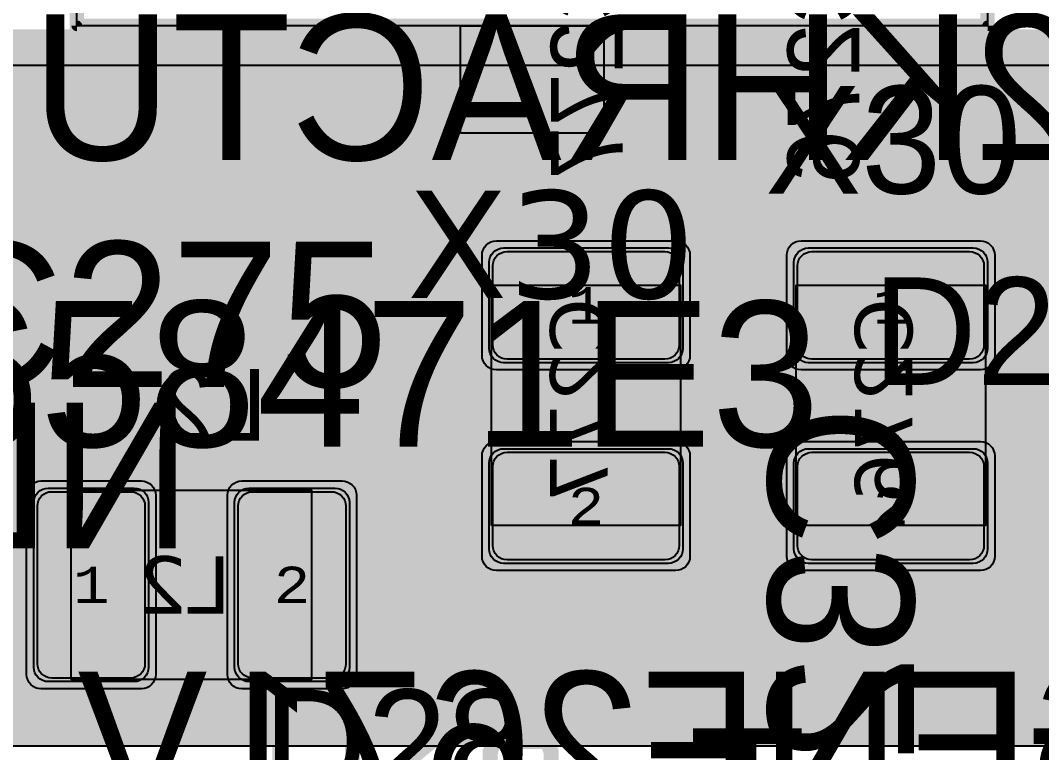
# Model space of a CAD drawing. Extents: x -28 to 199, y -61 to 255.
# Drawn here: x 31.86 to 46.1, y 236.41 to 246.63 of the extents above; entities that cross this region are included whole.
import ezdxf
from ezdxf.enums import TextEntityAlignment as Align

# ---------------------------------------------------------------- set-up
doc = ezdxf.new("R2010")
doc.units = 0
doc.header["$MEASUREMENT"] = 0
for name, color, linetype in [('ASSEMBLY_OUTLINES_BTM', 191, 'CONTINUOUS'), ('ASSEMBLY_OUTLINES_TOP', 102, 'CONTINUOUS'), ('ASSEMBLY_PART_NUMBERS_BTM', 191, 'CONTINUOUS'), ('ASSEMBLY_PART_NUMBERS_TOP', 102, 'CONTINUOUS'), ('ASSEMBLY_REF_DES_BTM', 191, 'CONTINUOUS'), ('ASSEMBLY_REF_DES_TOP', 102, 'CONTINUOUS'), ('DRILL_DRAWING', 21, 'CONTINUOUS'), ('GENERATED_SILKSCREEN_BTM', 255, 'CONTINUOUS'), ('GENERATED_SILKSCREEN_TOP', 140, 'CONTINUOUS'), ('PART_PADS_SMD_BTM', 10, 'CONTINUOUS'), ('PIN_NUMBERS_BTM', 8, 'CONTINUOUS'), ('PIN_NUMBERS_TOP', 8, 'CONTINUOUS'), ('PLACEMENT_OUTLINES_BTM', 222, 'CONTINUOUS'), ('PLACEMENT_OUTLINES_TOP', 130, 'CONTINUOUS'), ('PLANE_DATA_LAYER_2', 230, 'CONTINUOUS'), ('PLANE_DATA_LAYER_3', 81, 'CONTINUOUS'), ('PLANE_DATA_LAYER_BOTTOM', 10, 'CONTINUOUS'), ('PLANE_DATA_LAYER_TOP', 150, 'CONTINUOUS'), ('PLANE_SHAPES_LAYER_2', 230, 'CONTINUOUS'), ('PLANE_SHAPES_LAYER_3', 81, 'CONTINUOUS'), ('PLANE_SHAPES_LAYER_BOTTOM', 10, 'CONTINUOUS'), ('PLANE_SHAPES_LAYER_TOP', 150, 'CONTINUOUS'), ('SILKSCREEN_OUTLINES_BTM', 211, 'CONTINUOUS'), ('SILKSCREEN_OUTLINES_TOP', 150, 'CONTINUOUS'), ('SILKSCREEN_REF_DES_BTM', 211, 'CONTINUOUS'), ('SILKSCREEN_REF_DES_TOP', 150, 'CONTINUOUS'), ('SOLDERMASK_PADS_BTM', 12, 'CONTINUOUS'), ('SOLDERPASTE_PADS_BTM', 12, 'CONTINUOUS')]:
    doc.layers.add(name, color=color, linetype=linetype)
doc.styles.add('COURIER_NEW', font='COUR.TTF')
doc.styles.add('VERDANA', font='verdana.TTF')
doc.styles.add('VERIBEST_GERBER_0', font='txt')

msp = doc.modelspace()

# ---------------------------------------------------------------- hatches: boundary and pattern name
at = {"layer": 'PLANE_DATA_LAYER_2'}
h = msp.add_hatch(color=256, dxfattribs=at)
h.paths.add_polyline_path([(53.5, 241.0762, -0.414213562373095), (53.4238, 241), (49, 241), (49, 236.5762, -0.414213562373095), (48.9238, 236.5), (47.439638, 236.5, -0.1756631756824748), (47.390808, 236.517701, 0.3625092994040223), (46.109192, 236.517701, -0.1756631756824748), (46.060362, 236.5), (42.689638, 236.5, -0.1756631756824748), (42.640808, 236.517701, 0.3625092994040223), (41.359192, 236.517701, -0.1756631756824748), (41.310362, 236.5), (29.3262, 236.5, -0.414213562373095), (29.25, 236.5762), (29.25, 245.9238, -0.414213562373095), (29.3262, 246), (53.4238, 246, -0.414213562373095), (53.5, 245.9238)], flags=0)
h.paths.add_polyline_path([(50.040000000000006, 243.54, -0.9999999999999999), (52.64, 243.54, -0.9999999999999999)], flags=0)
at = {"layer": 'PLANE_DATA_LAYER_3'}
h = msp.add_hatch(color=256, dxfattribs=at)
h.paths.add_polyline_path([(53.5, 241.0762, -0.414213562373095), (53.4238, 241), (49.000008, 241, 0.414213562373095), (49, 240.999992), (49, 236.5762, -0.414213562373095), (48.9238, 236.5), (47.439638, 236.5, -0.1756631756824748), (47.390808, 236.517701, 0.3625092994040223), (46.109192, 236.517701, -0.1756631756824748), (46.060362, 236.5), (42.689638, 236.5, -0.1756631756824748), (42.640808, 236.517701, 0.3625092994040223), (41.359192, 236.517701, -0.1756631756824748), (41.310362, 236.5), (29.3262, 236.5, -0.414213562373095), (29.25, 236.5762), (29.25, 245.9238, -0.414213562373095), (29.3262, 246), (53.4238, 246, -0.414213562373095), (53.5, 245.9238)], flags=0)
h.paths.add_polyline_path([(50.040000000000006, 243.54, -0.9999999999999999), (52.64, 243.54, -0.9999999999999999)], flags=0)
at = {"layer": 'PLANE_DATA_LAYER_BOTTOM'}
h = msp.add_hatch(color=256, dxfattribs=at)
h.paths.add_polyline_path([(45.25, 250.3262, -0.414213562373095), (45.1738, 250.25), (20.750008, 250.25, 0.414213562373095), (20.75, 250.249992), (20.75, 240.750008, 0.414213562373095), (20.750008, 240.75), (32.9238, 240.75, -0.414213562373095), (33, 240.6738), (33, 240.4262, -0.414213562373095), (32.9238, 240.35), (32.25, 240.35, 0.414213562373095), (31.8, 239.9), (31.8, 237.6, 0.414213562373095), (32.25, 237.15), (32.9238, 237.15, -0.414213562373095), (33, 237.0738), (33, 236.8262, -0.414213562373095), (32.9238, 236.75), (30.876235, 236.75, -0.5495884529091988), (30.807271, 236.858609, 0.1102702020921212), (30.85, 237.05), (30.85, 238.25, 0.414213562373095), (30.4, 238.7), (28.1, 238.7, 0.414213562373095), (27.65, 238.25), (27.65, 237.05, 0.1102702020921212), (27.692729, 236.858609, -0.5495923190917252), (27.623765, 236.75), (16.3262, 236.75, -0.414213562373095), (16.25, 236.8262), (16.25, 238.749992, 0.414213562373095), (16.249992, 238.75), (12.0762, 238.75, -0.414213562373095), (12, 238.8262), (12, 239.560363, -0.1756597936058922), (12.017701, 239.609192, 0.3625092994040148), (12.017701, 240.890808, -0.1756597936058922), (12, 240.939637), (12, 250.94716, -0.3389435999585113), (12.056344, 251.020728, 0.7658847316399225), (12.056344, 252.179272, -0.3389435999585113), (12, 252.25284), (12, 253.9238, -0.414213562373095), (12.0762, 254), (45.1738, 254, -0.414213562373095), (45.25, 253.9238)], flags=0)
h.paths.add_polyline_path([(17.35, 244, 0.414213562373095), (18, 244.65), (18, 245.85, 0.414213562373095), (17.35, 246.5), (16.15, 246.5, 0.414213562373095), (15.5, 245.85), (15.5, 244.65, 0.414213562373095), (16.15, 244)], flags=0)
h.paths.add_polyline_path([(36.7, 250.6, 0.414213562373095), (37.15, 251.05), (37.15, 252.45, 0.414213562373095), (36.7, 252.9), (35.3, 252.9, 0.414213562373095), (34.85, 252.45), (34.85, 251.05, 0.414213562373095), (35.3, 250.6)], flags=0)
h.paths.add_polyline_path([(37.85, 251.75, -0.9999999999999999), (40.15, 251.75, -0.9999999999999999)], flags=0)
h.paths.add_polyline_path([(40.85, 251.75, -0.9999999999999999), (43.15, 251.75, -0.9999999999999999)], flags=0)
h = msp.add_hatch(color=256, dxfattribs=at)
h.paths.add_polyline_path([(53.5, 242.0762, -0.414213562373095), (53.4238, 242), (49.4762, 242, -0.414213562373095), (49.4, 242.0762), (49.4, 243.25, 0.414213562373095), (48.95, 243.7), (47.55, 243.7, 0.414213562373095), (47.1, 243.25), (47.1, 242.0762, -0.414213562373095), (47.0238, 242), (45.6762, 242, -0.414213562373095), (45.6, 242.0762), (45.6, 243.25, 0.414213562373095), (45.15, 243.7), (42.85, 243.7, 0.414213562373095), (42.4, 243.25), (42.4, 242.0762, -0.414213562373095), (42.3238, 242), (41.4262, 242, -0.414213562373095), (41.35, 242.0762), (41.35, 243.25, 0.414213562373095), (40.9, 243.7), (38.6, 243.7, 0.414213562373095), (38.15, 243.25), (38.15, 242.0762, -0.414213562373095), (38.0738, 242), (29.8262, 242, -0.414213562373095), (29.75, 242.0762), (29.75, 243.8238, -0.414213562373095), (29.8262, 243.9), (31, 243.9, 0.414213562373095), (31.45, 244.35), (31.45, 246.65, 0.414213562373095), (31, 247.1), (29.8262, 247.1, -0.414213562373095), (29.75, 247.1762), (29.75, 247.9238, -0.414213562373095), (29.8262, 248), (31.528193, 248, -0.4369991021092745), (31.604166, 247.917926, 0.0192934966490817), (31.6, 247.810003), (31.6, 247.809999, 0.1141700178836125), (31.742257, 247.195115, -0.1141691364958292), (31.75, 247.161648), (31.75, 246.500008, 0.414213562373095), (31.750008, 246.5), (32.492441, 246.5, -0.0879747838308094), (32.518641, 246.495354, 0.1773192388610404), (33.481359, 246.495354, -0.0879747838308094), (33.507559, 246.5), (44.492441, 246.5, -0.0879747838308094), (44.518641, 246.495354, 0.1773192388610404), (45.481359, 246.495354, -0.0879747838308094), (45.507559, 246.5), (47.7738, 246.5, -0.414213562373095), (47.85, 246.4238), (47.85, 246.25, 0.414213562373095), (48.2, 245.9), (48.8, 245.9, 0.414213562373095), (49.15, 246.25), (49.15, 246.4238, -0.414213562373095), (49.2262, 246.5), (50.1738, 246.5, -0.414213562373095), (50.25, 246.4238), (50.25, 246.3, 0.414213562373095), (50.7, 245.85), (51.3, 245.85, 0.414213562373095), (51.75, 246.3), (51.75, 246.4238, -0.414213562373095), (51.8262, 246.5), (53.4238, 246.5, -0.414213562373095), (53.5, 246.4238)], flags=0)
h.paths.add_polyline_path([(50.040000000000006, 243.54, -0.9999999999999999), (52.64, 243.54, -0.9999999999999999)], flags=0)
for points in [[(39.75, 243.2), (39.75, 243.7762)], [(44, 243.2), (44, 243.7762)], [(38.65, 242.65), (38.0738, 242.65)], [(40.85, 242.65), (41.4262, 242.65)], [(42.9, 242.65), (42.3238, 242.65)], [(45.1, 242.65), (45.6762, 242.65)], [(32.525005, 239.85), (32.525005, 240.4262)], [(35.1, 239.85), (34.938521, 240.414256)], [(38.65, 240.4), (38.0738, 240.439735)], [(40.85, 240.4), (41.4262, 240.439723)], [(42.9, 240.4), (42.3238, 240.439735)], [(45.1, 240.4), (45.6762, 240.439723)], [(36.2, 239.85), (36.62208, 240.27208)], [(38.65, 239.3), (38.22792, 238.87792)], [(40.85, 239.3), (41.27208, 238.87792)], [(42.9, 239.3), (42.47792, 238.87792)], [(45.1, 239.3), (45.52208, 238.87792)], [(32.3, 238.75), (31.7238, 238.75)], [(32.524994, 237.65), (32.524994, 237.0738)], [(35.1, 237.65), (34.938511, 237.085747)], [(36.2, 237.65), (36.62208, 237.22792)]]:
    msp.add_hatch(color=256, dxfattribs=at).paths.add_polyline_path(points, is_closed=False, flags=0)
h = msp.add_hatch(color=256, dxfattribs=at)
h.paths.add_polyline_path([(53.5, 236.8262, -0.414213562373095), (53.4238, 236.75), (34.5762, 236.75, -0.414213562373095), (34.5, 236.8262), (34.5, 237.37109, -0.7969551118338577), (34.644812, 237.404239, 0.2877520689491201), (35.05, 237.15), (36.25, 237.15, 0.414213562373095), (36.7, 237.6), (36.7, 239.9, 0.414213562373095), (36.25, 240.35), (35.05, 240.35, 0.2877520689491201), (34.644812, 240.095761, -0.7969551118338577), (34.5, 240.12891), (34.5, 240.6738, -0.414213562373095), (34.5762, 240.75), (38.123765, 240.75, -0.5495884529091987), (38.192729, 240.641391, 0.1102702020921203), (38.15, 240.45), (38.15, 239.25, 0.414213562373095), (38.6, 238.8), (40.9, 238.8, 0.414213562373095), (41.35, 239.25), (41.35, 240.45, 0.1102702020921203), (41.307271, 240.641391, -0.5495923190917252), (41.376235, 240.75), (42.373765, 240.75, -0.5495884529091987), (42.442729, 240.641391, 0.1102702020921203), (42.4, 240.45), (42.4, 239.25, 0.414213562373095), (42.85, 238.8), (45.15, 238.8, 0.414213562373095), (45.6, 239.25), (45.6, 240.45, 0.1102702020921203), (45.557271, 240.641391, -0.5495923190917252), (45.626235, 240.75), (47.073765, 240.75, -0.5495884529091987), (47.142729, 240.641391, 0.110270202092122), (47.1, 240.45), (47.1, 239.25, 0.414213562373095), (47.55, 238.8), (48.95, 238.8, 0.414213562373095), (49.4, 239.25), (49.4, 240.45, 0.110270202092122), (49.357271, 240.641391, -0.5495923190917252), (49.426235, 240.75), (53.4238, 240.75, -0.414213562373095), (53.5, 240.6738)], flags=0)
h.paths.add_polyline_path([(50.040000000000006, 238.46, -0.9999999999999999), (52.64, 238.46, -0.9999999999999999)], flags=0)
at = {"layer": 'PLANE_DATA_LAYER_TOP'}
h = msp.add_hatch(color=256, dxfattribs=at)
h.paths.add_polyline_path([(53.5, 237.0762, -0.414213562373095), (53.4238, 237), (29.0762, 237, -0.414213562373095), (29, 237.0762), (29, 246.1738, -0.414213562373095), (29.0762, 246.25), (48.9238, 246.25, -0.414213562373095), (49, 246.1738), (49, 240.000008, 0.414213562373095), (49.000008, 240), (53.4238, 240, -0.414213562373095), (53.5, 239.9238)], flags=0)
h.paths.add_polyline_path([(50.040000000000006, 238.46, -0.9999999999999999), (52.64, 238.46, -0.9999999999999999)], flags=0)
at = {"layer": 'PLANE_SHAPES_LAYER_2'}
msp.add_hatch(color=256, dxfattribs=at).paths.add_polyline_path([(53.5, 241), (49, 241), (49, 236.5), (29.25, 236.5), (29.25, 246), (53.5, 246)], flags=0)
at = {"layer": 'PLANE_SHAPES_LAYER_3'}
msp.add_hatch(color=256, dxfattribs=at).paths.add_polyline_path([(53.5, 241), (49, 241), (49, 236.5), (29.25, 236.5), (29.25, 246), (53.5, 246)], flags=0)

# ---------------------------------------------------------------- linework, layer by layer
at = {"layer": 'ASSEMBLY_OUTLINES_BTM'}
for points in [[(38.43, 239.58), (38.43, 242.93), (41.07, 242.93), (41.07, 239.58)], [(42.68, 239.58), (42.68, 242.93), (45.32, 242.93), (45.32, 239.58)], [(32.57, 237.43), (32.57, 240.07), (35.92, 240.07), (35.92, 237.43)]]:
    msp.add_lwpolyline(points, close=True, dxfattribs=at)
at = {"layer": 'ASSEMBLY_OUTLINES_TOP', "const_width": 0.2}
for points in [[(32.65, 246.55), (32.65, 253.95), (45.35, 253.95), (45.35, 246.55)], [(38, 245.1), (38, 246.55), (40, 246.55), (40, 245.1)]]:
    msp.add_lwpolyline(points, close=True, dxfattribs=at)
at = {"layer": 'GENERATED_SILKSCREEN_BTM', "const_width": 0.15}
for points in [[(39.26, 245.983), (39.397, 245.815), (39.402, 245.812), (39.406, 245.811), (39.409, 245.809), (39.413, 245.808), (39.55, 245.808), (39.553, 245.809), (39.56, 245.811), (39.565, 245.812), (39.567, 245.815), (40.108, 246.481), (40.215, 246.481), (40.215, 245.828), (40.217, 245.821), (40.221, 245.815), (40.228, 245.812), (40.236, 245.811), (40.243, 245.812), (40.25, 245.815), (40.254, 245.821), (40.256, 245.828), (40.256, 246.502), (40.254, 246.51), (40.249, 246.515), (40.244, 246.52), (40.236, 246.522), (40.099, 246.522), (40.096, 246.521), (40.089, 246.519), (40.086, 246.517), (40.084, 246.515), (40.082, 246.513), (39.54, 245.848), (39.423, 245.848), (39.297, 246.004), (39.297, 246.327), (39.43, 246.49), (39.432, 246.497), (39.431, 246.503), (39.428, 246.51), (39.422, 246.514), (39.416, 246.518), (39.409, 246.519), (39.402, 246.518), (39.397, 246.513), (39.26, 246.345), (39.259, 246.341), (39.258, 246.338), (39.257, 246.337), (39.256, 246.333), (39.256, 245.996), (39.257, 245.992), (39.257, 245.991), (39.258, 245.99), (39.259, 245.987), (39.26, 245.983)], [(42.56, 245.933), (42.697, 245.765), (42.702, 245.762), (42.706, 245.761), (42.709, 245.759), (42.713, 245.758), (42.85, 245.758), (42.853, 245.759), (42.86, 245.761), (42.865, 245.762), (42.867, 245.765), (43.408, 246.431), (43.515, 246.431), (43.515, 245.778), (43.517, 245.771), (43.521, 245.765), (43.528, 245.762), (43.536, 245.761), (43.543, 245.762), (43.55, 245.765), (43.554, 245.771), (43.556, 245.778), (43.556, 246.452), (43.554, 246.46), (43.549, 246.465), (43.544, 246.47), (43.536, 246.472), (43.399, 246.472), (43.396, 246.471), (43.389, 246.469), (43.386, 246.467), (43.384, 246.465), (43.382, 246.463), (42.84, 245.798), (42.723, 245.798), (42.597, 245.954), (42.597, 246.277), (42.73, 246.44), (42.732, 246.447), (42.731, 246.453), (42.728, 246.46), (42.722, 246.464), (42.716, 246.468), (42.709, 246.469), (42.702, 246.468), (42.697, 246.463), (42.56, 246.295), (42.559, 246.291), (42.558, 246.288), (42.557, 246.287), (42.556, 246.283), (42.556, 245.946), (42.557, 245.942), (42.557, 245.941), (42.558, 245.94), (42.559, 245.937), (42.56, 245.933)], [(40.226, 245.439), (40.233, 245.441), (40.24, 245.44), (40.246, 245.435), (40.25, 245.43), (40.252, 245.423), (40.253, 245.416), (40.25, 245.41), (40.245, 245.405), (39.286, 244.866), (39.281, 244.864), (39.277, 244.864), (39.273, 244.864), (39.269, 244.866), (39.263, 244.869), (39.259, 244.873), (39.257, 244.878), (39.256, 244.883), (39.256, 245.558), (39.258, 245.565), (39.263, 245.57), (39.269, 245.574), (39.277, 245.575), (39.284, 245.574), (39.291, 245.57), (39.296, 245.565), (39.297, 245.558), (39.297, 244.917), (40.226, 245.439)], [(43.526, 245.389), (43.533, 245.391), (43.54, 245.39), (43.546, 245.385), (43.55, 245.38), (43.552, 245.373), (43.553, 245.366), (43.55, 245.36), (43.545, 245.355), (42.586, 244.816), (42.581, 244.814), (42.577, 244.814), (42.573, 244.814), (42.569, 244.816), (42.563, 244.819), (42.559, 244.823), (42.557, 244.828), (42.556, 244.833), (42.556, 245.508), (42.558, 245.515), (42.563, 245.52), (42.569, 245.524), (42.577, 245.525), (42.584, 245.524), (42.591, 245.52), (42.596, 245.515), (42.597, 245.508), (42.597, 244.867), (43.526, 245.389)], [(40.226, 244.494), (40.233, 244.496), (40.24, 244.495), (40.246, 244.49), (40.25, 244.485), (40.252, 244.478), (40.253, 244.471), (40.25, 244.465), (40.245, 244.46), (39.286, 243.921), (39.281, 243.919), (39.277, 243.919), (39.273, 243.919), (39.269, 243.921), (39.263, 243.924), (39.259, 243.928), (39.257, 243.933), (39.256, 243.938), (39.256, 244.613), (39.258, 244.62), (39.263, 244.625), (39.269, 244.629), (39.277, 244.63), (39.284, 244.629), (39.291, 244.625), (39.296, 244.62), (39.297, 244.613), (39.297, 243.972), (40.226, 244.494)], [(42.56, 244.043), (42.697, 243.875), (42.702, 243.87), (42.71, 243.869), (42.715, 243.87), (42.721, 243.872), (42.725, 243.875), (42.729, 243.88), (42.732, 243.885), (42.733, 243.89), (42.733, 243.895), (42.73, 243.899), (42.597, 244.063), (42.597, 244.387), (42.723, 244.541), (43.082, 244.541), (42.971, 244.405), (42.97, 244.401), (42.969, 244.399), (42.969, 244.398), (42.968, 244.398), (42.967, 244.393), (42.967, 244.056), (42.968, 244.052), (42.969, 244.051), (42.969, 244.05), (42.97, 244.047), (42.971, 244.043), (43.107, 243.875), (43.11, 243.874), (43.111, 243.872), (43.112, 243.871), (43.114, 243.871), (43.121, 243.869), (43.124, 243.868), (43.399, 243.868), (43.404, 243.869), (43.408, 243.871), (43.412, 243.872), (43.415, 243.875), (43.552, 244.043), (43.554, 244.048), (43.555, 244.049), (43.555, 244.051), (43.556, 244.053), (43.556, 244.054), (43.556, 244.056), (43.556, 244.393), (43.555, 244.397), (43.554, 244.401), (43.552, 244.405), (43.415, 244.573), (43.413, 244.575), (43.412, 244.577), (43.409, 244.579), (43.402, 244.581), (43.399, 244.582), (42.713, 244.582), (42.708, 244.581), (42.704, 244.579), (42.702, 244.577), (42.7, 244.575), (42.697, 244.573), (42.56, 244.405), (42.559, 244.401), (42.558, 244.398), (42.557, 244.397), (42.556, 244.393), (42.556, 244.056), (42.557, 244.052), (42.557, 244.051), (42.558, 244.05), (42.559, 244.047), (42.56, 244.043)], [(43.134, 244.541), (43.389, 244.541), (43.515, 244.387), (43.515, 244.064), (43.389, 243.908), (43.134, 243.908), (43.007, 244.064), (43.007, 244.387), (43.134, 244.541)], [(33.681, 241.739), (33.513, 241.602), (33.51, 241.597), (33.509, 241.593), (33.507, 241.59), (33.506, 241.586), (33.506, 241.449), (33.507, 241.445), (33.509, 241.439), (33.51, 241.434), (33.513, 241.432), (34.179, 240.891), (34.179, 240.784), (33.526, 240.784), (33.519, 240.782), (33.513, 240.778), (33.51, 240.771), (33.509, 240.763), (33.51, 240.756), (33.513, 240.749), (33.519, 240.745), (33.526, 240.743), (34.2, 240.743), (34.208, 240.745), (34.213, 240.75), (34.218, 240.755), (34.22, 240.763), (34.22, 240.9), (34.219, 240.903), (34.217, 240.91), (34.215, 240.913), (34.214, 240.915), (34.211, 240.917), (33.546, 241.459), (33.546, 241.576), (33.702, 241.702), (34.025, 241.702), (34.188, 241.569), (34.195, 241.567), (34.202, 241.568), (34.208, 241.571), (34.213, 241.577), (34.216, 241.583), (34.217, 241.59), (34.216, 241.597), (34.214, 241.6), (34.211, 241.602), (34.043, 241.739), (34.039, 241.74), (34.037, 241.741), (34.035, 241.742), (34.031, 241.743), (33.694, 241.743), (33.69, 241.742), (33.688, 241.741), (33.685, 241.74), (33.681, 241.739)], [(35.166, 240.763), (35.164, 240.755), (35.159, 240.75), (35.153, 240.744), (35.146, 240.743), (34.471, 240.743), (34.464, 240.744), (34.458, 240.749), (34.455, 240.756), (34.454, 240.763), (34.455, 240.771), (34.458, 240.778), (34.464, 240.782), (34.471, 240.784), (35.124, 240.784), (35.124, 241.723), (35.126, 241.73), (35.131, 241.736), (35.138, 241.739), (35.146, 241.74), (35.153, 241.739), (35.159, 241.736), (35.164, 241.73), (35.166, 241.723), (35.166, 240.763)]]:
    msp.add_lwpolyline(points, dxfattribs=at)
for points in [[(38.430005, 240.666164, 1.1642e-05), (38.429995, 240.666156), (38.429995, 241.833844, 1.1642e-05), (38.430005, 241.833836), (38.430005, 240.666164)], [(41.070005, 240.666156, 1.1642e-05), (41.069995, 240.666164), (41.069995, 241.833836, 1.1642e-05), (41.070005, 241.833844), (41.070005, 240.666156)], [(42.680005, 240.666164, 1.1642e-05), (42.679995, 240.666156), (42.679995, 241.833844, 1.1642e-05), (42.680005, 241.833836), (42.680005, 240.666164)], [(45.320005, 240.666156, 1.1642e-05), (45.319995, 240.666164), (45.319995, 241.833836, 1.1642e-05), (45.320005, 241.833844), (45.320005, 240.666156)], [(34.833844, 240.070005, 1.1642e-05), (34.833836, 240.069995), (33.666164, 240.069995, 1.1642e-05), (33.666156, 240.070005), (34.833844, 240.070005)], [(34.833844, 237.429995), (33.666156, 237.429995, 1.1642e-05), (33.666164, 237.430005), (34.833836, 237.430005, 1.1642e-05), (34.833844, 237.429995)]]:
    msp.add_lwpolyline(points, format="xyb", dxfattribs=at)
at = {"layer": 'GENERATED_SILKSCREEN_TOP', "const_width": 0.15}
msp.add_lwpolyline([(45.350005, 246.55, -0.4142135624), (45.35, 246.549995), (32.65, 246.549995, -0.4142135624), (32.649995, 246.55), (32.649995, 246.899988, 2.7616e-06), (32.650005, 246.899984), (32.650005, 246.550005), (45.349995, 246.550005), (45.349995, 246.899984, 2.7616e-06), (45.350005, 246.899988), (45.350005, 246.55)], format="xyb", dxfattribs=at)
msp.add_lwpolyline([(38, 245.05), (38, 246.55), (40, 246.55), (40, 245.05)], close=True, dxfattribs=at)
at = {"layer": 'GENERATED_SILKSCREEN_TOP'}
for points, const_width in [([(43.46875, 244.198), (42.98725, 244.8805), (42.50575, 244.198), (42.50275, 244.192), (42.49675, 244.189), (42.49225, 244.1875), (42.48775, 244.1875), (42.47725, 244.1905), (42.46825, 244.195), (42.46075, 244.2025), (42.45475, 244.2115), (42.45325, 244.2235), (42.45775, 244.234), (42.94825, 244.9345), (42.45775, 245.635), (42.45325, 245.6455), (42.45325, 245.656), (42.45925, 245.6665), (42.46675, 245.674), (42.47725, 245.6785), (42.48775, 245.6815), (42.49675, 245.68), (42.50575, 245.6725), (42.98725, 244.9885), (43.46875, 245.6725), (43.47625, 245.68), (43.48675, 245.6815), (43.49725, 245.6785), (43.50625, 245.674), (43.51525, 245.6665), (43.51975, 245.656), (43.52125, 245.6455), (43.51825, 245.635), (43.02325, 244.9345), (43.51825, 244.234), (43.52125, 244.222), (43.51975, 244.2115), (43.51525, 244.201), (43.50625, 244.1935), (43.49725, 244.1875), (43.48675, 244.186), (43.47625, 244.189), (43.46875, 244.198)], 0.15), ([(44.13475, 244.1905), (43.88125, 244.396), (43.87375, 244.4035), (43.87225, 244.4125), (43.87375, 244.423), (43.87975, 244.4335), (43.88725, 244.441), (43.89625, 244.447), (43.90675, 244.4485), (43.91725, 244.4455), (44.16175, 244.246), (44.64625, 244.246), (44.88025, 244.435), (44.88025, 244.714), (44.64925, 244.9045), (44.40025, 244.9045), (44.38825, 244.9075), (44.38075, 244.9135), (44.37625, 244.924), (44.37475, 244.9345), (44.37625, 244.945), (44.38075, 244.954), (44.38825, 244.9615), (44.40025, 244.9645), (44.64925, 244.9645), (44.88025, 245.155), (44.88025, 245.434), (44.64625, 245.623), (44.16175, 245.623), (43.91725, 245.4235), (43.90675, 245.4205), (43.89625, 245.422), (43.88725, 245.4265), (43.87975, 245.4355), (43.87375, 245.4445), (43.87225, 245.455), (43.87375, 245.4655), (43.88125, 245.473), (44.13475, 245.6785), (44.13925, 245.68), (44.14375, 245.6815), (44.14525, 245.683), (44.15125, 245.6845), (44.65675, 245.6845), (44.66425, 245.683), (44.66725, 245.6815), (44.67175, 245.68), (44.67625, 245.6785), (44.92975, 245.473), (44.93425, 245.4655), (44.93575, 245.4595), (44.93875, 245.455), (44.94025, 245.449), (44.94025, 245.14), (44.93875, 245.1355), (44.93575, 245.125), (44.93425, 245.1175), (44.92975, 245.1145), (44.70925, 244.9345), (44.92975, 244.7545), (44.93125, 244.7515), (44.93425, 244.7485), (44.93575, 244.747), (44.93575, 244.744), (44.93875, 244.7335), (44.94025, 244.729), (44.94025, 244.42), (44.93875, 244.4125), (44.93575, 244.4065), (44.93425, 244.4005), (44.92975, 244.396), (44.67625, 244.1905), (44.67025, 244.1875), (44.66875, 244.186), (44.66425, 244.186), (44.66275, 244.1845), (44.66125, 244.1845), (44.65675, 244.1845), (44.15125, 244.1845), (44.14525, 244.186), (44.13925, 244.1875), (44.13475, 244.1905)], 0.15), ([(45.30025, 245.473), (45.55225, 245.6785), (45.55825, 245.68), (45.56275, 245.6815), (45.56425, 245.683), (45.57025, 245.6845), (46.07575, 245.6845), (46.08175, 245.683), (46.08325, 245.683), (46.08475, 245.6815), (46.08925, 245.68), (46.09525, 245.6785), (46.34725, 245.473)], 0.15), ([(45.34825, 245.434), (45.34825, 244.435), (45.43675, 244.36), (46.16275, 245.5435), (46.06375, 245.623), (45.57925, 245.623), (45.34825, 245.434)], 0.15), ([(46.34725, 244.396), (46.09525, 244.1905), (46.08925, 244.189), (46.08625, 244.1875), (46.08325, 244.186), (46.08025, 244.1845), (46.07575, 244.1845), (45.57025, 244.1845), (45.56425, 244.186), (45.55825, 244.1875), (45.55225, 244.1905), (45.30025, 244.396), (45.29725, 244.399), (45.29425, 244.4005), (45.29125, 244.405), (45.28825, 244.4155), (45.28675, 244.42), (45.28675, 245.449), (45.28825, 245.455), (45.29125, 245.4595), (45.29425, 245.4655), (45.30025, 245.473)], 0.15), ([(45.48475, 244.321), (45.57925, 244.246), (46.06375, 244.246), (46.29775, 244.435), (46.29775, 245.434), (46.20925, 245.5045), (45.48475, 244.321)], 0.15), ([(31.15569, 243.50549), (31.8398, 243.50549), (31.84995, 243.50346), (31.85401, 243.50143), (31.8601, 243.4994), (31.86619, 243.49737), (32.20926, 243.21926), (32.21738, 243.20911), (32.22144, 243.19287), (32.21941, 243.18069), (32.21535, 243.17054), (32.20926, 243.16242), (32.19911, 243.1543), (32.18896, 243.14821), (32.17881, 243.14618), (32.16866, 243.14618), (32.16054, 243.15227), (31.82559, 243.42226), (31.1699, 243.42226)], 0.25), ([(33.78251, 243.49737), (34.12355, 243.21926), (34.12964, 243.20911), (34.13167, 243.20099), (34.13573, 243.1949), (34.13776, 243.18678), (34.13776, 242.90867), (34.13573, 242.90055), (34.13167, 242.88837), (34.12964, 242.87822), (34.12355, 242.87416), (32.77157, 241.77593), (32.77157, 241.55872), (34.09716, 241.55872), (34.11137, 241.55466), (34.12355, 241.54654), (34.12964, 241.53233), (34.13167, 241.51609), (34.12964, 241.50188), (34.12355, 241.48767), (34.11137, 241.47955), (34.09716, 241.47549), (32.72894, 241.47549), (32.7127, 241.47955), (32.70255, 241.4897), (32.6924, 241.49985), (32.68834, 241.51609), (32.68834, 241.7942), (32.69037, 241.80029), (32.69443, 241.8145), (32.69849, 241.82059), (32.70255, 241.82465), (32.70661, 241.82871), (34.05656, 242.92897), (34.05656, 243.16648), (33.73988, 243.42226), (33.08419, 243.42226), (32.7533, 243.15227), (32.73909, 243.14821), (32.72488, 243.15024), (32.7127, 243.15633), (32.70458, 243.16851), (32.69646, 243.18069), (32.69443, 243.1949), (32.69443, 243.20302), (32.69646, 243.20911), (32.70661, 243.21926), (33.04765, 243.49737), (33.05577, 243.4994), (33.06186, 243.50143), (33.06389, 243.50346), (33.07201, 243.50549), (33.75612, 243.50549), (33.76424, 243.50346), (33.76627, 243.50346), (33.7683, 243.50143), (33.77439, 243.4994), (33.78251, 243.49737)], 0.25), ([(34.88683, 241.53639), (34.88277, 241.52218), (34.8848, 241.50797), (34.89495, 241.49579), (34.9051, 241.48767), (34.91931, 241.48361), (34.93352, 241.48158), (34.9457, 241.48564), (34.95585, 241.49782), (36.05002, 243.44459), (36.05408, 243.45474), (36.05408, 243.46286), (36.05408, 243.47098), (36.05002, 243.4791), (36.04393, 243.49128), (36.03581, 243.4994), (36.02566, 243.50346), (36.01551, 243.50549), (34.64526, 243.50549), (34.63105, 243.50143), (34.6209, 243.49128), (34.61278, 243.4791), (34.61075, 243.46286), (34.61278, 243.44865), (34.6209, 243.43444), (34.63105, 243.42429), (34.64526, 243.42226), (35.94649, 243.42226), (34.88683, 241.53639)], 0.25), ([(36.90668, 242.80717), (36.89856, 242.80514), (36.89247, 242.80311), (36.88435, 242.79905), (36.60827, 242.57575), (36.60827, 243.42226), (37.93386, 243.42226), (37.94807, 243.42632), (37.96025, 243.43444), (37.96634, 243.44865), (37.96837, 243.46286), (37.96634, 243.4791), (37.96025, 243.49128), (37.94807, 243.50143), (37.93386, 243.50549), (36.56361, 243.50549), (36.5494, 243.50143), (36.53722, 243.49128), (36.52707, 243.4791), (36.52301, 243.46489), (36.52301, 242.48846), (36.52504, 242.47425), (36.53113, 242.4641), (36.53925, 242.45801), (36.55346, 242.45395), (36.56361, 242.44989), (36.57173, 242.44786), (36.58188, 242.44989), (36.59, 242.45598), (36.92089, 242.72597), (37.57658, 242.72597), (37.89326, 242.46816), (37.89326, 241.8145), (37.57658, 241.56075), (36.92089, 241.56075), (36.59, 241.82871), (36.57579, 241.8348), (36.56361, 241.8348), (36.55143, 241.82668), (36.53925, 241.81653), (36.53113, 241.80232), (36.5291, 241.78811), (36.53113, 241.7739), (36.54128, 241.76375), (36.88435, 241.48361), (36.89044, 241.47955), (36.89856, 241.47955), (36.90668, 241.47549), (37.59079, 241.47549), (37.59688, 241.47549), (37.59891, 241.47752), (37.60094, 241.47752), (37.605, 241.47955), (37.60906, 241.47955), (37.61718, 241.48361), (37.96025, 241.76375), (37.96634, 241.76984), (37.96837, 241.7739), (37.97243, 241.78608), (37.97446, 241.7942), (37.97446, 242.48846), (37.97243, 242.49658), (37.96837, 242.50876), (37.96837, 242.51282), (37.96634, 242.51485), (37.96228, 242.51891), (37.96025, 242.52297), (37.61718, 242.79905), (37.60703, 242.80311), (37.59891, 242.80514), (37.59079, 242.80717), (36.90668, 242.80717)], 0.25), ([(44.75875, 243.0085), (44.75125, 243.0115), (44.74525, 243.013), (44.73925, 243.0145), (43.98025, 243.0145), (43.96975, 243.0115), (43.96075, 243.004), (43.95325, 242.995), (43.95025, 242.9845), (43.95025, 241.5445), (43.95325, 241.5325), (43.96075, 241.525), (43.96975, 241.516), (43.98025, 241.5145), (44.73925, 241.5145), (44.74525, 241.5145), (44.74825, 241.516), (44.75125, 241.5175), (44.75875, 241.5205), (45.01225, 241.726), (45.01675, 241.732), (45.01825, 241.735), (45.02125, 241.7425), (45.02275, 241.75), (45.02275, 242.779), (45.02125, 242.7865), (45.01825, 242.791), (45.01825, 242.7955), (45.01675, 242.797), (45.01375, 242.7985), (45.01225, 242.8015), (44.75875, 243.0085)], 0.15), ([(46.38025, 242.764), (46.14625, 242.953), (45.66175, 242.953), (45.41725, 242.7535), (45.40675, 242.7505), (45.39625, 242.752), (45.38725, 242.7565), (45.38125, 242.7655), (45.37525, 242.7745), (45.37375, 242.785), (45.37375, 242.791), (45.37525, 242.7955), (45.38275, 242.803), (45.63475, 243.0085), (45.64075, 243.01), (45.64525, 243.0115), (45.64675, 243.013), (45.65275, 243.0145), (46.15825, 243.0145), (46.16425, 243.013), (46.16575, 243.013), (46.16725, 243.0115), (46.17175, 243.01), (46.17775, 243.0085)], 0.15), ([(46.17775, 243.0085), (46.42975, 242.803)], 0.15), ([(44.01325, 242.953), (44.72875, 242.953), (44.96275, 242.764), (44.96275, 241.765), (44.72875, 241.576), (44.01325, 241.576), (44.01325, 242.953)], 0.15), ([(46.41025, 241.5145), (45.39925, 241.5145), (45.38725, 241.5175), (45.37975, 241.525), (45.37225, 241.5325), (45.36925, 241.5445), (45.36925, 241.75), (45.37075, 241.7545), (45.37375, 241.765), (45.37675, 241.7695), (45.37975, 241.7725), (45.38275, 241.7755), (46.38025, 242.5885)], 0.15), ([(46.42975, 242.548), (45.43075, 241.7365), (45.43075, 241.576), (46.41025, 241.576)], 0.15), ([(31.1699, 241.55872), (31.82559, 241.55872), (32.16054, 241.82871), (32.16866, 241.83277), (32.17881, 241.8348), (32.18896, 241.83277), (32.19911, 241.82668), (32.20926, 241.81856), (32.21535, 241.80841), (32.21941, 241.79623), (32.22144, 241.78405), (32.21738, 241.77187), (32.20926, 241.76172), (31.86619, 241.48361), (31.85807, 241.47955), (31.85604, 241.47752), (31.84995, 241.47752), (31.84792, 241.47549), (31.84589, 241.47549), (31.8398, 241.47549), (31.15569, 241.47549)], 0.25), ([(36.2595, 237.2585), (36.252, 237.2615), (36.246, 237.263), (36.24, 237.2645), (35.481, 237.2645), (35.4705, 237.2615), (35.4615, 237.254), (35.454, 237.245), (35.451, 237.2345), (35.451, 235.7945)], 0.15), ([(35.514, 237.203), (36.2295, 237.203), (36.4635, 237.014), (36.4635, 236.015), (36.2295, 235.826), (35.514, 235.826), (35.514, 237.203)], 0.15), ([(36.5235, 236), (36.5235, 237.029), (36.522, 237.0365), (36.519, 237.041), (36.519, 237.0455), (36.5175, 237.047), (36.5145, 237.0485), (36.513, 237.0515), (36.2595, 237.2585)], 0.15), ([(36.8835, 236.0255), (37.881, 236.8385), (37.881, 237.014), (37.647, 237.203), (37.1625, 237.203), (36.918, 237.0035), (36.9075, 237.0005), (36.897, 237.002), (36.888, 237.0065), (36.882, 237.0155), (36.876, 237.0245), (36.8745, 237.035), (36.8745, 237.041), (36.876, 237.0455), (36.8835, 237.053), (37.1355, 237.2585), (37.1415, 237.26), (37.146, 237.2615), (37.1475, 237.263), (37.1535, 237.2645), (37.659, 237.2645), (37.665, 237.263), (37.6665, 237.263), (37.668, 237.2615), (37.6725, 237.26), (37.6785, 237.2585)], 0.15), ([(37.6785, 237.2585), (37.9305, 237.053), (37.935, 237.0455), (37.9365, 237.0395), (37.9395, 237.035), (37.941, 237.029), (37.941, 236.8235), (37.9395, 236.8175), (37.9365, 236.8085), (37.935, 236.801), (37.9305, 236.798), (36.9315, 235.9865)], 0.15), ([(38.385, 235.949), (38.385, 236.4125), (38.385, 236.4185), (38.385, 236.4215), (38.3865, 236.423), (38.4345, 236.567), (38.3865, 236.711), (38.385, 236.7125), (38.385, 236.7215), (38.385, 237.0815), (38.385, 237.0875), (38.388, 237.095), (38.394, 237.1025), (38.544, 237.257), (38.55, 237.2615), (38.556, 237.263), (38.5605, 237.2645), (38.565, 237.2645), (39.1155, 237.2645), (39.1215, 237.263), (39.1305, 237.2615), (39.1365, 237.257), (39.2865, 237.1025), (39.2925, 237.0935), (39.294, 237.0875), (39.2955, 237.0815), (39.2955, 236.7215), (39.2955, 236.7155), (39.294, 236.7125), (39.294, 236.711)], 0.15), ([(38.445, 237.065), (38.445, 236.7245), (38.4855, 236.5955), (39.192, 236.5955), (39.2355, 236.7245), (39.2355, 237.065), (39.102, 237.203), (38.58, 237.203), (38.445, 237.065)], 0.15), ([(39.294, 236.711), (39.246, 236.567), (39.294, 236.423), (39.294, 236.4185), (39.2955, 236.4125), (39.2955, 235.949)], 0.15), ([(38.445, 236.4065), (38.445, 235.9625), (38.58, 235.826), (39.102, 235.826), (39.2355, 235.9625), (39.2355, 236.4065), (39.192, 236.5355), (38.4855, 236.5355), (38.445, 236.4065)], 0.15)]:
    msp.add_lwpolyline(points, dxfattribs=dict(at, const_width=const_width))
at = {"layer": 'PART_PADS_SMD_BTM'}
for points in [[(41.1, 242.05, -0.4142135624), (40.9, 241.85), (38.6, 241.85, -0.4142135624), (38.4, 242.05), (38.4, 243.25, -0.4142135624), (38.6, 243.45), (40.9, 243.45, -0.4142135624), (41.1, 243.25)], [(45.35, 242.05, -0.4142135624), (45.15, 241.85), (42.85, 241.85, -0.4142135624), (42.65, 242.05), (42.65, 243.25, -0.4142135624), (42.85, 243.45), (45.15, 243.45, -0.4142135624), (45.35, 243.25)], [(41.1, 239.25, -0.4142135624), (40.9, 239.05), (38.6, 239.05, -0.4142135624), (38.4, 239.25), (38.4, 240.45, -0.4142135624), (38.6, 240.65), (40.9, 240.65, -0.4142135624), (41.1, 240.45)], [(45.35, 239.25, -0.4142135624), (45.15, 239.05), (42.85, 239.05, -0.4142135624), (42.65, 239.25), (42.65, 240.45, -0.4142135624), (42.85, 240.65), (45.15, 240.65, -0.4142135624), (45.35, 240.45)], [(33.45, 240.1, -0.4142135624), (33.65, 239.9), (33.65, 237.6, -0.4142135624), (33.45, 237.4), (32.25, 237.4, -0.4142135624), (32.05, 237.6), (32.05, 239.9, -0.4142135624), (32.25, 240.1)], [(36.25, 240.1, -0.4142135624), (36.45, 239.9), (36.45, 237.6, -0.4142135624), (36.25, 237.4), (35.05, 237.4, -0.4142135624), (34.85, 237.6), (34.85, 239.9, -0.4142135624), (35.05, 240.1)]]:
    msp.add_lwpolyline(points, format="xyb", close=True, dxfattribs=at)
at = {"layer": 'PLACEMENT_OUTLINES_BTM'}
for points in [[(38.43, 239.58), (38.43, 242.93), (41.07, 242.93), (41.07, 239.58)], [(42.68, 239.58), (42.68, 242.93), (45.32, 242.93), (45.32, 239.58)], [(32.57, 237.43), (32.57, 240.07), (35.92, 240.07), (35.92, 237.43)]]:
    msp.add_lwpolyline(points, close=True, dxfattribs=at)
at = {"layer": 'PLACEMENT_OUTLINES_TOP'}
msp.add_lwpolyline([(32.65, 246.55), (32.65, 253.95), (45.35, 253.95), (45.35, 246.55)], close=True, dxfattribs=at)
at = {"layer": 'PLANE_DATA_LAYER_BOTTOM', "const_width": 0.5}
for points in [[(39.75, 243.2), (39.75, 243.7762)], [(44, 243.2), (44, 243.7762)], [(38.65, 242.65), (38.0738, 242.65)], [(40.85, 242.65), (41.4262, 242.65)], [(42.9, 242.65), (42.3238, 242.65)], [(45.1, 242.65), (45.6762, 242.65)], [(32.525005, 239.85), (32.525005, 240.4262)], [(35.1, 239.85), (34.938521, 240.414256)], [(38.65, 240.4), (38.0738, 240.439735)], [(40.85, 240.4), (41.4262, 240.439723)], [(42.9, 240.4), (42.3238, 240.439735)], [(45.1, 240.4), (45.6762, 240.439723)], [(36.2, 239.85), (36.62208, 240.27208)], [(38.65, 239.3), (38.22792, 238.87792)], [(40.85, 239.3), (41.27208, 238.87792)], [(42.9, 239.3), (42.47792, 238.87792)], [(45.1, 239.3), (45.52208, 238.87792)], [(32.3, 238.75), (31.7238, 238.75)], [(32.524994, 237.65), (32.524994, 237.0738)], [(35.1, 237.65), (34.938511, 237.085747)], [(36.2, 237.65), (36.62208, 237.22792)]]:
    msp.add_lwpolyline(points, dxfattribs=at)
at = {"layer": 'PLANE_SHAPES_LAYER_2'}
msp.add_lwpolyline([(53.5, 241), (49, 241), (49, 236.5), (29.25, 236.5), (29.25, 246), (53.5, 246)], close=True, dxfattribs=at)
at = {"layer": 'PLANE_SHAPES_LAYER_3'}
msp.add_lwpolyline([(53.5, 241), (49, 241), (49, 236.5), (29.25, 236.5), (29.25, 246), (53.5, 246)], close=True, dxfattribs=at)
at = {"layer": 'PLANE_SHAPES_LAYER_BOTTOM'}
for points in [[(29.75, 242), (53.5, 242), (29.75, 246.5), (53.5, 246.5)], [(18.75, 236.75), (33, 236.75), (18.75, 240.75), (33, 240.75)], [(34.5, 236.75), (53.5, 236.75), (34.5, 240.75), (53.5, 240.75)]]:
    msp.add_solid(points, dxfattribs=at)
at = {"layer": 'PLANE_SHAPES_LAYER_TOP'}
for points in [[(29, 240), (49, 240), (29, 246.25), (49, 246.25)], [(29, 237), (53.5, 237), (29, 240), (53.5, 240)]]:
    msp.add_solid(points, dxfattribs=at)
at = {"layer": 'SILKSCREEN_OUTLINES_BTM'}
for points in [[(38.43, 239.58), (38.43, 242.93), (41.07, 242.93), (41.07, 239.58)], [(42.68, 239.58), (42.68, 242.93), (45.32, 242.93), (45.32, 239.58)], [(32.57, 237.43), (32.57, 240.07), (35.92, 240.07), (35.92, 237.43)]]:
    msp.add_lwpolyline(points, close=True, dxfattribs=at)
at = {"layer": 'SILKSCREEN_OUTLINES_TOP'}
for points in [[(32.65, 246.55), (32.65, 253.95), (45.35, 253.95), (45.35, 246.55)], [(38, 245.05), (38, 246.55), (40, 246.55), (40, 245.05)]]:
    msp.add_lwpolyline(points, close=True, dxfattribs=at)
at = {"layer": 'SOLDERMASK_PADS_BTM'}
for points in [[(41.2, 241.95, -0.4142135624), (41, 241.75), (38.5, 241.75, -0.4142135624), (38.3, 241.95), (38.3, 243.35, -0.4142135624), (38.5, 243.55), (41, 243.55, -0.4142135624), (41.2, 243.35)], [(45.45, 241.95, -0.4142135624), (45.25, 241.75), (42.75, 241.75, -0.4142135624), (42.55, 241.95), (42.55, 243.35, -0.4142135624), (42.75, 243.55), (45.25, 243.55, -0.4142135624), (45.45, 243.35)], [(41.2, 239.15, -0.4142135624), (41, 238.95), (38.5, 238.95, -0.4142135624), (38.3, 239.15), (38.3, 240.55, -0.4142135624), (38.5, 240.75), (41, 240.75, -0.4142135624), (41.2, 240.55)], [(45.45, 239.15, -0.4142135624), (45.25, 238.95), (42.75, 238.95, -0.4142135624), (42.55, 239.15), (42.55, 240.55, -0.4142135624), (42.75, 240.75), (45.25, 240.75, -0.4142135624), (45.45, 240.55)], [(33.55, 240.2, -0.4142135624), (33.75, 240), (33.75, 237.5, -0.4142135624), (33.55, 237.3), (32.15, 237.3, -0.4142135624), (31.95, 237.5), (31.95, 240, -0.4142135624), (32.15, 240.2)], [(36.35, 240.2, -0.4142135624), (36.55, 240), (36.55, 237.5, -0.4142135624), (36.35, 237.3), (34.95, 237.3, -0.4142135624), (34.75, 237.5), (34.75, 240, -0.4142135624), (34.95, 240.2)]]:
    msp.add_lwpolyline(points, format="xyb", close=True, dxfattribs=at)
at = {"layer": 'SOLDERPASTE_PADS_BTM'}
for points in [[(41.05, 242.1, -0.4142135624), (40.85, 241.9), (38.65, 241.9, -0.4142135624), (38.45, 242.1), (38.45, 243.2, -0.4142135624), (38.65, 243.4), (40.85, 243.4, -0.4142135624), (41.05, 243.2)], [(45.3, 242.1, -0.4142135624), (45.1, 241.9), (42.9, 241.9, -0.4142135624), (42.7, 242.1), (42.7, 243.2, -0.4142135624), (42.9, 243.4), (45.1, 243.4, -0.4142135624), (45.3, 243.2)], [(41.05, 239.3, -0.4142135624), (40.85, 239.1), (38.65, 239.1, -0.4142135624), (38.45, 239.3), (38.45, 240.4, -0.4142135624), (38.65, 240.6), (40.85, 240.6, -0.4142135624), (41.05, 240.4)], [(45.3, 239.3, -0.4142135624), (45.1, 239.1), (42.9, 239.1, -0.4142135624), (42.7, 239.3), (42.7, 240.4, -0.4142135624), (42.9, 240.6), (45.1, 240.6, -0.4142135624), (45.3, 240.4)], [(33.4, 240.05, -0.4142135624), (33.6, 239.85), (33.6, 237.65, -0.4142135624), (33.4, 237.45), (32.3, 237.45, -0.4142135624), (32.1, 237.65), (32.1, 239.85, -0.4142135624), (32.3, 240.05)], [(36.2, 240.05, -0.4142135624), (36.4, 239.85), (36.4, 237.65, -0.4142135624), (36.2, 237.45), (35.1, 237.45, -0.4142135624), (34.9, 237.65), (34.9, 239.85, -0.4142135624), (35.1, 240.05)]]:
    msp.add_lwpolyline(points, format="xyb", close=True, dxfattribs=at)

# ---------------------------------------------------------------- texts
at = {"layer": 'ASSEMBLY_PART_NUMBERS_BTM', "style": 'VERIBEST_GERBER_0', "text_generation_flag": 2}
for s, p in [('C1808X102KHRACTU', (59.5, 246.71)), ('NLFV32T-1R0M-EF', (34.25, 241.29)), ('ERJ-6ENF2671V', (53.5, 237.54))]:
    msp.add_text(s, height=2.032, dxfattribs=at).set_placement(p, align=Align.TOP_LEFT)
msp.add_text('C3225X7S1H106M250AB', height=2.032, rotation=90, dxfattribs=at).set_placement((42.29, 241.25), align=Align.TOP_LEFT)
at = {"layer": 'ASSEMBLY_PART_NUMBERS_TOP', "style": 'VERIBEST_GERBER_0'}
msp.add_text('MAL214658471E3', height=2.032, dxfattribs=at).set_placement((20.5, 242.71), align=Align.TOP_LEFT)
at = {"layer": 'ASSEMBLY_REF_DES_BTM', "style": 'VERDANA', "text_generation_flag": 2}
for s, p in [('C277', (39.25, 242.75)), ('C276', (43.5, 242.75))]:
    msp.add_text(s, height=0.8, rotation=90, dxfattribs=at).set_placement(p, align=Align.TOP_LEFT)
msp.add_text('L2', height=0.8, dxfattribs=at).set_placement((34.8, 239.15), align=Align.TOP_LEFT)
at = {"layer": 'ASSEMBLY_REF_DES_TOP', "style": 'VERDANA'}
msp.add_text('X30', height=1.5, dxfattribs=at).set_placement((37.25, 244.25), align=Align.TOP_LEFT)
at = {"layer": 'DRILL_DRAWING', "style": 'VERIBEST_GERBER_0'}
for p in [(42, 235.75), (46.75, 235.75)]:
    msp.add_text('T', height=2, dxfattribs=at).set_placement(p, align=Align.MIDDLE_CENTER)
at = {"layer": 'PIN_NUMBERS_BTM', "style": 'COURIER_NEW'}
for s, p in [('1', (39.75, 242.65)), ('1', (44, 242.65)), ('2', (39.75, 239.85)), ('2', (44, 239.85)), ('1', (32.85, 238.75)), ('2', (35.65, 238.75))]:
    msp.add_text(s, height=0.508, dxfattribs=at).set_placement(p, align=Align.MIDDLE_CENTER)
at = {"layer": 'PIN_NUMBERS_TOP', "style": 'COURIER_NEW'}
for s, p in [('1', (39.75, 242.65)), ('1', (44, 242.65)), ('2', (39.75, 239.85)), ('2', (44, 239.85)), ('1', (32.85, 238.75)), ('2', (35.65, 238.75))]:
    msp.add_text(s, height=0.508, dxfattribs=at).set_placement(p, align=Align.MIDDLE_CENTER)
at = {"layer": 'SILKSCREEN_REF_DES_BTM', "style": 'VERIBEST_GERBER_0', "text_generation_flag": 2}
for s, p in [('C277', (39.26, 247.6)), ('C276', (42.56, 247.55))]:
    msp.add_text(s, height=1, rotation=90, dxfattribs=at).set_placement(p, align=Align.TOP_LEFT)
msp.add_text('L2', height=1, dxfattribs=at).set_placement((35.3, 241.76), align=Align.TOP_LEFT)
at = {"layer": 'SILKSCREEN_REF_DES_TOP', "style": 'VERIBEST_GERBER_0'}
for s, height, p in [('X30', 1.5, (42.25, 245.71)), ('C275', 2.03, (30.5, 243.54)), ('D27', 1.5, (43.75, 243.04)), ('D28', 1.5, (35.25, 237.29))]:
    msp.add_text(s, height=height, dxfattribs=at).set_placement(p, align=Align.TOP_LEFT)

doc.saveas('drawing.dxf')
